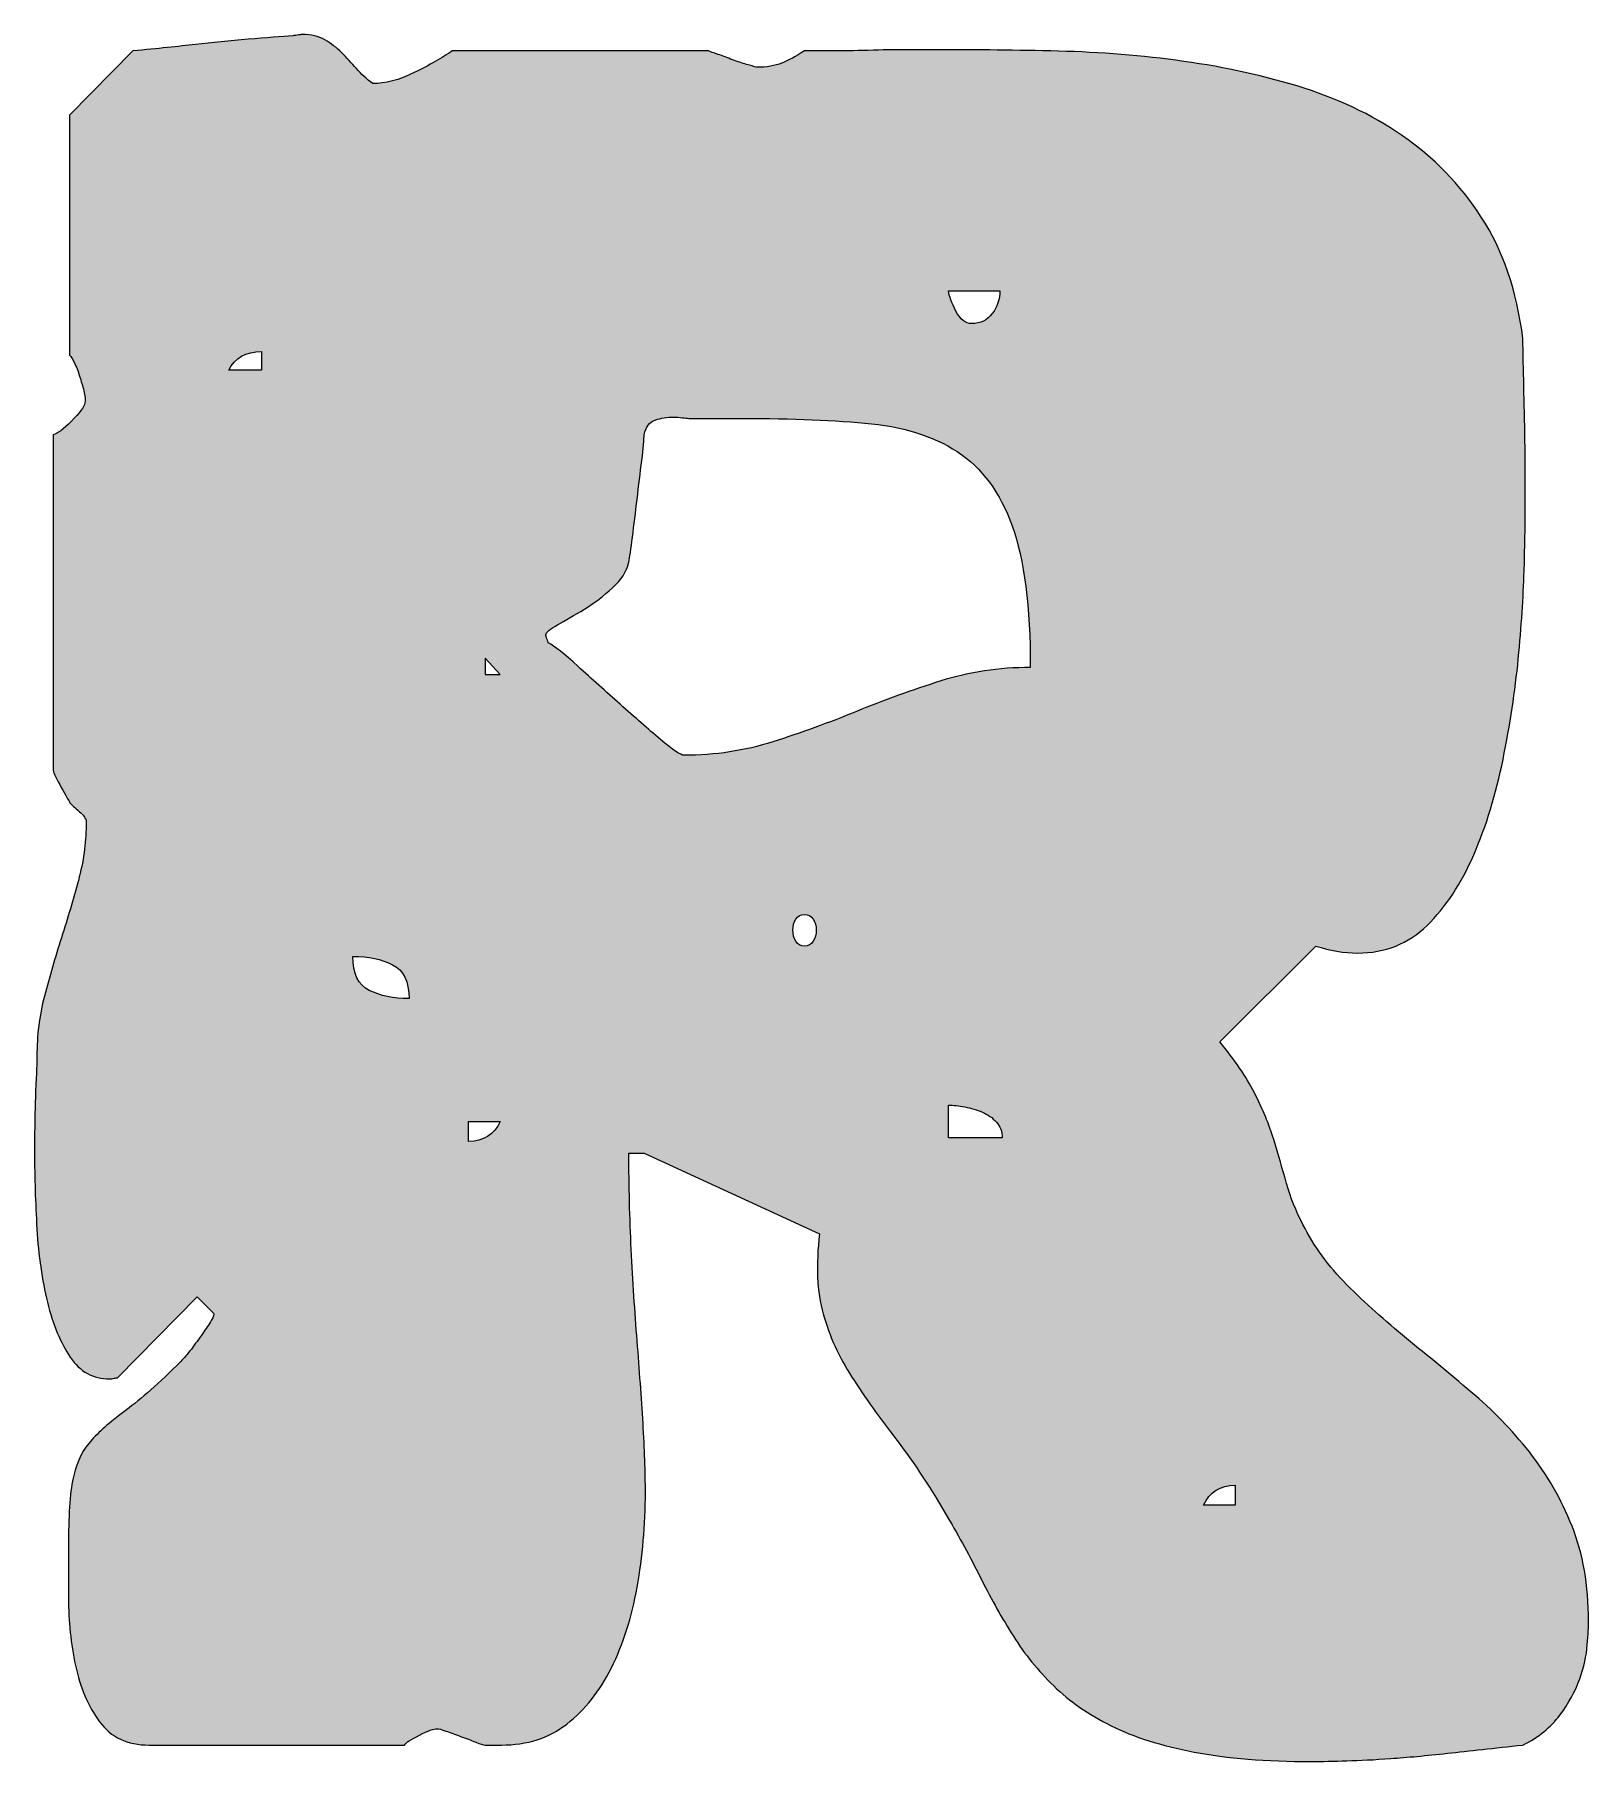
# Model space of a CAD drawing. Header units: inches. Extents: x 158 to 922, y -908 to -172.
# Drawn here: x 393.4 to 506.4, y -510.6 to -384.9 of the extents above; entities that cross this region are included whole.
import ezdxf

# ---------------------------------------------------------------- set-up
doc = ezdxf.new("R2010")
doc.units = ezdxf.units.IN
doc.header["$MEASUREMENT"] = 0
doc.layers.add('Layer 1', color=7, linetype='Continuous')

# ---------------------------------------------------------------- blocks, each defined once
blk = doc.blocks.new('block 4')
at = {"layer": 'Layer 1', "true_color": 0x2a4f7b}
h = blk.add_hatch(color=167, dxfattribs=at)
h.dxf.hatch_style = 2
edge = h.paths.add_edge_path()
edge.add_spline(control_points=[(393.53, -459.25), (393.53, -457.78), (393.71, -456.33), (394.08, -454.91), (394.45, -453.49), (394.86, -452.07), (395.32, -450.65), (395.77, -449.23), (396.18, -447.84), (396.55, -446.48), (396.92, -445.12), (397.11, -443.78), (397.11, -442.48), (397.11, -442.42), (397.11, -442.32), (397.11, -442.18), (397.11, -442.04), (397.08, -441.97), (397.02, -441.97), (397.02, -441.85), (396.85, -441.66), (396.51, -441.37), (396.17, -441.09), (395.97, -440.89), (395.91, -440.77), (395.74, -440.49), (395.5, -440.07), (395.19, -439.5), (394.88, -438.93), (394.72, -438.59), (394.72, -438.48), (394.72, -438.48), (394.72, -414.04), (394.72, -414.04), (395.01, -413.98), (395.45, -413.65), (396.04, -413.06), (396.64, -412.46), (396.96, -412.02), (397.02, -411.74), (397.08, -411.57), (397.06, -411.31), (396.98, -410.97), (396.89, -410.63), (396.79, -410.28), (396.68, -409.91), (396.57, -409.54), (396.44, -409.2), (396.3, -408.89), (396.15, -408.58), (396.03, -408.36), (395.91, -408.25), (395.91, -408.25), (395.91, -390.79), (395.91, -390.79), (395.91, -390.79), (400.51, -386.11), (400.51, -386.11), (402.33, -385.94), (403.85, -385.78), (405.07, -385.64), (406.29, -385.5), (407.56, -385.37), (408.9, -385.26), (410.23, -385.15), (411.33, -385.06), (412.18, -385), (412.23, -385), (412.33, -384.99), (412.48, -384.96), (412.62, -384.93), (412.74, -384.92), (412.86, -384.92), (413.48, -384.92), (414.02, -385.05), (414.48, -385.3), (414.93, -385.56), (415.34, -385.87), (415.71, -386.24), (416.08, -386.61), (416.43, -386.99), (416.78, -387.39), (417.12, -387.78), (417.51, -388.15), (417.97, -388.49), (418.87, -388.49), (419.88, -388.23), (420.99, -387.68), (422.1, -387.15), (423.02, -386.62), (423.76, -386.11), (423.76, -386.11), (442.4, -386.11), (442.4, -386.11), (442.52, -386.17), (442.75, -386.25), (443.09, -386.36), (443.43, -386.48), (443.78, -386.61), (444.15, -386.75), (444.52, -386.89), (444.86, -387), (445.17, -387.09), (445.48, -387.17), (445.73, -387.25), (445.9, -387.3), (446.63, -387.3), (447.24, -387.2), (447.73, -387), (448.21, -386.81), (448.76, -386.51), (449.39, -386.11), (449.73, -386.11), (450.34, -386.11), (451.22, -386.11), (452.1, -386.11), (453.03, -386.1), (454.03, -386.07), (455.02, -386.04), (455.96, -386.02), (456.84, -386.02), (457.72, -386.02), (458.33, -386.02), (458.67, -386.02), (461.39, -386.02), (464.27, -386.05), (467.31, -386.11), (470.35, -386.17), (473.38, -386.39), (476.42, -386.79), (479.46, -387.19), (482.39, -387.81), (485.23, -388.66), (488.07, -389.52), (490.63, -390.72), (492.9, -392.28), (495.17, -393.85), (497.08, -395.82), (498.64, -398.2), (500.21, -400.58), (501.21, -403.54), (501.67, -407.06), (501.67, -407.57), (501.68, -408.42), (501.71, -409.61), (501.74, -410.8), (501.77, -412.08), (501.8, -413.44), (501.82, -414.8), (501.84, -416.1), (501.84, -417.32), (501.84, -418.54), (501.84, -419.37), (501.84, -419.83), (501.84, -420.68), (501.81, -422.06), (501.75, -423.96), (501.7, -425.86), (501.55, -427.99), (501.33, -430.34), (501.1, -432.7), (500.73, -435.14), (500.22, -437.67), (499.71, -440.19), (499, -442.51), (498.09, -444.61), (497.18, -446.71), (496.05, -448.42), (494.69, -449.76), (493.32, -451.09), (491.65, -451.76), (489.66, -451.76), (488.64, -451.76), (487.62, -451.59), (486.6, -451.25), (486.6, -451.25), (479.61, -458.23), (479.61, -458.23), (480.69, -459.54), (481.53, -460.77), (482.13, -461.93), (482.72, -463.1), (483.19, -464.23), (483.53, -465.34), (483.87, -466.45), (484.18, -467.51), (484.47, -468.53), (484.75, -469.55), (485.15, -470.55), (485.66, -471.51), (486.45, -473.1), (487.52, -474.57), (488.85, -475.9), (490.19, -477.23), (491.63, -478.54), (493.2, -479.81), (494.76, -481.09), (496.32, -482.38), (497.88, -483.69), (499.44, -485), (500.86, -486.46), (502.14, -488.07), (503.41, -489.69), (504.45, -491.49), (505.24, -493.48), (506.04, -495.47), (506.44, -497.77), (506.44, -500.38), (506.44, -500.78), (506.41, -501.36), (506.35, -502.12), (506.29, -502.89), (506.11, -503.71), (505.8, -504.59), (505.48, -505.47), (505, -506.35), (504.35, -507.23), (503.7, -508.11), (502.8, -508.84), (501.67, -509.4), (499.57, -509.63), (497.74, -509.83), (496.18, -510), (494.61, -510.17), (493.24, -510.3), (492.05, -510.38), (490.85, -510.47), (489.79, -510.52), (488.85, -510.55), (487.92, -510.58), (487.05, -510.6), (486.26, -510.6), (482.96, -510.6), (480.13, -510.37), (477.74, -509.91), (475.36, -509.46), (473.34, -508.82), (471.7, -508), (470.05, -507.18), (468.66, -506.21), (467.52, -505.1), (466.39, -504), (465.41, -502.79), (464.59, -501.48), (463.76, -500.18), (463, -498.82), (462.29, -497.4), (461.58, -495.98), (460.8, -494.53), (459.95, -493.06), (458.64, -490.79), (457.36, -488.84), (456.11, -487.22), (454.86, -485.6), (453.77, -484.07), (452.84, -482.62), (451.9, -481.18), (451.2, -479.64), (450.75, -478.03), (450.29, -476.41), (450.21, -474.47), (450.49, -472.19), (450.49, -472.19), (437.72, -466.32), (437.72, -466.32), (437.72, -466.32), (436.61, -466.32), (436.61, -466.32), (436.61, -468.7), (436.67, -471.04), (436.78, -473.34), (436.9, -475.64), (437.04, -477.86), (437.21, -479.99), (437.38, -482.11), (437.52, -484.11), (437.64, -485.99), (437.75, -487.86), (437.81, -489.54), (437.81, -491.01), (437.81, -493.4), (437.61, -495.69), (437.21, -497.91), (436.81, -500.12), (436.19, -502.08), (435.34, -503.78), (434.49, -505.49), (433.41, -506.85), (432.1, -507.87), (430.79, -508.89), (429.21, -509.4), (427.33, -509.4), (427.33, -509.4), (426.14, -509.4), (426.14, -509.4), (426.03, -509.4), (425.8, -509.33), (425.46, -509.19), (425.12, -509.05), (424.75, -508.91), (424.35, -508.77), (423.96, -508.62), (423.6, -508.49), (423.29, -508.38), (422.98, -508.27), (422.76, -508.21), (422.65, -508.21), (422.42, -508.21), (422, -508.37), (421.37, -508.68), (420.75, -508.99), (420.38, -509.23), (420.27, -509.4), (420.27, -509.4), (401.7, -509.4), (401.7, -509.4), (400.11, -509.4), (398.91, -508.84), (398.09, -507.7), (397.26, -506.57), (396.68, -505.2), (396.34, -503.61), (396, -502.03), (395.83, -500.39), (395.83, -498.72), (395.83, -497.04), (395.83, -495.67), (395.83, -494.59), (395.83, -492.43), (395.96, -490.83), (396.21, -489.78), (396.47, -488.73), (396.91, -487.86), (397.53, -487.18), (398.16, -486.5), (398.99, -485.78), (400.04, -485.01), (401.09, -484.24), (402.41, -483.07), (404, -481.48), (404.23, -481.25), (404.48, -480.95), (404.77, -480.58), (405.05, -480.21), (405.32, -479.84), (405.58, -479.47), (405.83, -479.11), (406.05, -478.78), (406.22, -478.5), (406.39, -478.21), (406.44, -478.04), (406.39, -477.98), (406.39, -477.98), (405.2, -476.79), (405.2, -476.79), (405.2, -476.79), (399.4, -482.67), (399.4, -482.67), (399.35, -482.67), (399.26, -482.68), (399.15, -482.71), (399.03, -482.74), (398.92, -482.75), (398.81, -482.75), (397.62, -482.75), (396.67, -482.23), (395.96, -481.18), (395.25, -480.13), (394.69, -478.79), (394.3, -477.18), (393.9, -475.56), (393.64, -473.78), (393.53, -471.85), (393.42, -469.92), (393.36, -468.09), (393.36, -466.36), (393.36, -464.63), (393.39, -463.11), (393.44, -461.81), (393.5, -460.5), (393.53, -459.65), (393.53, -459.25)], knot_values=[0, 0, 0, 0, 1, 1, 1, 2, 2, 2, 3, 3, 3, 4, 4, 4, 5, 5, 5, 6, 6, 6, 7, 7, 7, 8, 8, 8, 9, 9, 9, 10, 10, 10, 11, 11, 11, 12, 12, 12, 13, 13, 13, 14, 14, 14, 15, 15, 15, 16, 16, 16, 17, 17, 17, 18, 18, 18, 19, 19, 19, 20, 20, 20, 21, 21, 21, 22, 22, 22, 23, 23, 23, 24, 24, 24, 25, 25, 25, 26, 26, 26, 27, 27, 27, 28, 28, 28, 29, 29, 29, 30, 30, 30, 31, 31, 31, 32, 32, 32, 33, 33, 33, 34, 34, 34, 35, 35, 35, 36, 36, 36, 37, 37, 37, 38, 38, 38, 39, 39, 39, 40, 40, 40, 41, 41, 41, 42, 42, 42, 43, 43, 43, 44, 44, 44, 45, 45, 45, 46, 46, 46, 47, 47, 47, 48, 48, 48, 49, 49, 49, 50, 50, 50, 51, 51, 51, 52, 52, 52, 53, 53, 53, 54, 54, 54, 55, 55, 55, 56, 56, 56, 57, 57, 57, 58, 58, 58, 59, 59, 59, 60, 60, 60, 61, 61, 61, 62, 62, 62, 63, 63, 63, 64, 64, 64, 65, 65, 65, 66, 66, 66, 67, 67, 67, 68, 68, 68, 69, 69, 69, 70, 70, 70, 71, 71, 71, 72, 72, 72, 73, 73, 73, 74, 74, 74, 75, 75, 75, 76, 76, 76, 77, 77, 77, 78, 78, 78, 79, 79, 79, 80, 80, 80, 81, 81, 81, 82, 82, 82, 83, 83, 83, 84, 84, 84, 85, 85, 85, 86, 86, 86, 87, 87, 87, 88, 88, 88, 89, 89, 89, 90, 90, 90, 91, 91, 91, 92, 92, 92, 93, 93, 93, 94, 94, 94, 95, 95, 95, 96, 96, 96, 97, 97, 97, 98, 98, 98, 99, 99, 99, 100, 100, 100, 101, 101, 101, 102, 102, 102, 103, 103, 103, 104, 104, 104, 105, 105, 105, 106, 106, 106, 107, 107, 107, 108, 108, 108, 109, 109, 109, 110, 110, 110, 111, 111, 111, 112, 112, 112, 113, 113, 113, 114, 114, 114, 115, 115, 115, 116, 116, 116, 117, 117, 117, 118, 118, 118, 119, 119, 119, 120, 120, 120, 121, 121, 121, 122, 122, 122, 123, 123, 123, 124, 124, 124, 125, 125, 125, 126, 126, 126, 127, 127, 127, 127], degree=3, periodic=1)
edge = h.paths.add_edge_path()
edge.add_spline(control_points=[(409.88, -407.99), (408.74, -407.99), (407.95, -408.45), (407.49, -409.35), (407.49, -409.35), (409.88, -409.35), (409.88, -409.35), (409.88, -409.35), (409.88, -407.99), (409.88, -407.99)], knot_values=[0, 0, 0, 0, 1, 1, 1, 2, 2, 2, 3, 3, 3, 3], degree=3, periodic=1)
edge = h.paths.add_edge_path()
edge.add_spline(control_points=[(416.52, -452.01), (416.52, -453.26), (416.92, -454.09), (417.71, -454.48), (418.51, -454.88), (419.47, -455.08), (420.61, -455.08), (420.61, -453.83), (420.21, -453.01), (419.41, -452.61), (418.62, -452.21), (417.65, -452.01), (416.52, -452.01)], knot_values=[0, 0, 0, 0, 1, 1, 1, 2, 2, 2, 3, 3, 3, 4, 4, 4, 4], degree=3, periodic=1)
edge = h.paths.add_edge_path()
edge.add_spline(control_points=[(424.95, -464.02), (424.95, -464.02), (424.95, -465.47), (424.95, -465.47), (426.03, -465.47), (426.79, -464.99), (427.25, -464.02), (427.25, -464.02), (424.95, -464.02), (424.95, -464.02)], knot_values=[0, 0, 0, 0, 1, 1, 1, 2, 2, 2, 3, 3, 3, 3], degree=3, periodic=1)
h.paths.add_polyline_path([(427.25, -431.49), (426.14, -430.3), (426.14, -431.49)])
edge = h.paths.add_edge_path()
edge.add_spline(control_points=[(436.61, -423.32), (436.44, -424), (436.05, -424.63), (435.42, -425.19), (434.8, -425.76), (434.12, -426.27), (433.38, -426.73), (432.64, -427.18), (431.99, -427.56), (431.42, -427.87), (430.85, -428.19), (430.57, -428.43), (430.57, -428.6), (430.57, -428.66), (430.6, -428.76), (430.65, -428.9), (430.71, -429.04), (430.74, -429.14), (430.74, -429.19), (431.19, -429.42), (431.92, -429.99), (432.91, -430.9), (433.9, -431.81), (434.92, -432.73), (435.98, -433.66), (437.03, -434.6), (438, -435.45), (438.91, -436.22), (439.82, -436.99), (440.39, -437.37), (440.62, -437.37), (442.89, -437.37), (445.04, -437.04), (447.09, -436.39), (449.13, -435.74), (451.16, -435), (453.18, -434.18), (455.19, -433.35), (457.23, -432.62), (459.31, -431.96), (461.38, -431.31), (463.55, -430.98), (465.82, -430.98), (465.82, -426.55), (465.38, -423.12), (464.5, -420.68), (463.62, -418.24), (462.29, -416.44), (460.5, -415.27), (458.71, -414.11), (456.47, -413.41), (453.77, -413.19), (451.07, -412.96), (447.88, -412.85), (444.19, -412.85), (444.19, -412.85), (440.96, -412.85), (440.96, -412.85), (440.84, -412.85), (440.69, -412.83), (440.49, -412.8), (440.29, -412.78), (440.08, -412.76), (439.85, -412.76), (439.39, -412.76), (438.96, -412.83), (438.53, -412.97), (438.1, -413.12), (437.83, -413.47), (437.72, -414.04), (437.72, -414.38), (437.66, -415), (437.55, -415.91), (437.44, -416.82), (437.32, -417.76), (437.21, -418.72), (437.1, -419.69), (436.98, -420.61), (436.87, -421.49), (436.76, -422.37), (436.67, -422.98), (436.61, -423.32)], knot_values=[0, 0, 0, 0, 1, 1, 1, 2, 2, 2, 3, 3, 3, 4, 4, 4, 5, 5, 5, 6, 6, 6, 7, 7, 7, 8, 8, 8, 9, 9, 9, 10, 10, 10, 11, 11, 11, 12, 12, 12, 13, 13, 13, 14, 14, 14, 15, 15, 15, 16, 16, 16, 17, 17, 17, 18, 18, 18, 19, 19, 19, 20, 20, 20, 21, 21, 21, 22, 22, 22, 23, 23, 23, 24, 24, 24, 25, 25, 25, 26, 26, 26, 27, 27, 27, 27], degree=3, periodic=1)
edge = h.paths.add_edge_path()
edge.add_spline(control_points=[(449.39, -448.95), (449.1, -448.95), (448.89, -449.06), (448.75, -449.29), (448.61, -449.52), (448.54, -449.79), (448.54, -450.1), (448.54, -450.41), (448.61, -450.68), (448.75, -450.91), (448.89, -451.13), (449.1, -451.25), (449.39, -451.25), (449.67, -451.25), (449.88, -451.13), (450.03, -450.91), (450.17, -450.68), (450.24, -450.41), (450.24, -450.1), (450.24, -449.79), (450.17, -449.52), (450.03, -449.29), (449.88, -449.06), (449.67, -448.95), (449.39, -448.95)], knot_values=[0, 0, 0, 0, 1, 1, 1, 2, 2, 2, 3, 3, 3, 4, 4, 4, 5, 5, 5, 6, 6, 6, 7, 7, 7, 8, 8, 8, 8], degree=3, periodic=1)
edge = h.paths.add_edge_path()
edge.add_spline(control_points=[(459.86, -403.56), (459.92, -403.96), (460.1, -404.46), (460.41, -405.05), (460.72, -405.65), (461.11, -405.95), (461.56, -405.95), (462.19, -405.95), (462.68, -405.71), (463.05, -405.23), (463.42, -404.74), (463.61, -404.19), (463.61, -403.56), (463.61, -403.56), (459.86, -403.56), (459.86, -403.56)], knot_values=[0, 0, 0, 0, 1, 1, 1, 2, 2, 2, 3, 3, 3, 4, 4, 4, 5, 5, 5, 5], degree=3, periodic=1)
edge = h.paths.add_edge_path()
edge.add_spline(control_points=[(463.78, -465.21), (463.78, -464.76), (463.63, -464.38), (463.35, -464.06), (463.07, -463.75), (462.73, -463.51), (462.33, -463.34), (461.93, -463.17), (461.51, -463.04), (461.05, -462.96), (460.6, -462.87), (460.2, -462.83), (459.86, -462.83), (459.86, -462.83), (459.86, -465.21), (459.86, -465.21), (459.86, -465.21), (463.78, -465.21), (463.78, -465.21)], knot_values=[0, 0, 0, 0, 1, 1, 1, 2, 2, 2, 3, 3, 3, 4, 4, 4, 5, 5, 5, 6, 6, 6, 6], degree=3, periodic=1)
edge = h.paths.add_edge_path()
edge.add_spline(control_points=[(480.72, -490.5), (479.64, -490.5), (478.88, -490.98), (478.42, -491.95), (478.42, -491.95), (480.72, -491.95), (480.72, -491.95), (480.72, -491.95), (480.72, -490.5), (480.72, -490.5)], knot_values=[0, 0, 0, 0, 1, 1, 1, 2, 2, 2, 3, 3, 3, 3], degree=3, periodic=1)
at = {"layer": 'Layer 1', "lineweight": 0}
blk.add_lwpolyline([(427.25, -431.49), (426.14, -430.3), (426.14, -431.49), (427.25, -431.49)], dxfattribs=at)
for points, knots in [([(393.53, -459.25), (393.53, -457.78), (393.71, -456.33), (394.08, -454.91), (394.45, -453.49), (394.86, -452.07), (395.32, -450.65), (395.77, -449.23), (396.18, -447.84), (396.55, -446.48), (396.92, -445.12), (397.11, -443.78), (397.11, -442.48), (397.11, -442.42), (397.11, -442.32), (397.11, -442.18), (397.11, -442.04), (397.08, -441.97), (397.02, -441.97), (397.02, -441.85), (396.85, -441.66), (396.51, -441.37), (396.17, -441.09), (395.97, -440.89), (395.91, -440.77), (395.74, -440.49), (395.5, -440.07), (395.19, -439.5), (394.88, -438.93), (394.72, -438.59), (394.72, -438.48), (394.72, -438.48), (394.72, -414.04), (394.72, -414.04), (395.01, -413.98), (395.45, -413.65), (396.04, -413.06), (396.64, -412.46), (396.96, -412.02), (397.02, -411.74), (397.08, -411.57), (397.06, -411.31), (396.98, -410.97), (396.89, -410.63), (396.79, -410.28), (396.68, -409.91), (396.57, -409.54), (396.44, -409.2), (396.3, -408.89), (396.15, -408.58), (396.03, -408.36), (395.91, -408.25), (395.91, -408.25), (395.91, -390.79), (395.91, -390.79), (395.91, -390.79), (400.51, -386.11), (400.51, -386.11), (402.33, -385.94), (403.85, -385.78), (405.07, -385.64), (406.29, -385.5), (407.56, -385.37), (408.9, -385.26), (410.23, -385.15), (411.33, -385.06), (412.18, -385), (412.23, -385), (412.33, -384.99), (412.48, -384.96), (412.62, -384.93), (412.74, -384.92), (412.86, -384.92), (413.48, -384.92), (414.02, -385.05), (414.48, -385.3), (414.93, -385.56), (415.34, -385.87), (415.71, -386.24), (416.08, -386.61), (416.43, -386.99), (416.78, -387.39), (417.12, -387.78), (417.51, -388.15), (417.97, -388.49), (418.87, -388.49), (419.88, -388.23), (420.99, -387.68), (422.1, -387.15), (423.02, -386.62), (423.76, -386.11), (423.76, -386.11), (442.4, -386.11), (442.4, -386.11), (442.52, -386.17), (442.75, -386.25), (443.09, -386.36), (443.43, -386.48), (443.78, -386.61), (444.15, -386.75), (444.52, -386.89), (444.86, -387), (445.17, -387.09), (445.48, -387.17), (445.73, -387.25), (445.9, -387.3), (446.63, -387.3), (447.24, -387.2), (447.73, -387), (448.21, -386.81), (448.76, -386.51), (449.39, -386.11), (449.73, -386.11), (450.34, -386.11), (451.22, -386.11), (452.1, -386.11), (453.03, -386.1), (454.03, -386.07), (455.02, -386.04), (455.96, -386.02), (456.84, -386.02), (457.72, -386.02), (458.33, -386.02), (458.67, -386.02), (461.39, -386.02), (464.27, -386.05), (467.31, -386.11), (470.35, -386.17), (473.38, -386.39), (476.42, -386.79), (479.46, -387.19), (482.39, -387.81), (485.23, -388.66), (488.07, -389.52), (490.63, -390.72), (492.9, -392.28), (495.17, -393.85), (497.08, -395.82), (498.64, -398.2), (500.21, -400.58), (501.21, -403.54), (501.67, -407.06), (501.67, -407.57), (501.68, -408.42), (501.71, -409.61), (501.74, -410.8), (501.77, -412.08), (501.8, -413.44), (501.82, -414.8), (501.84, -416.1), (501.84, -417.32), (501.84, -418.54), (501.84, -419.37), (501.84, -419.83), (501.84, -420.68), (501.81, -422.06), (501.75, -423.96), (501.7, -425.86), (501.55, -427.99), (501.33, -430.34), (501.1, -432.7), (500.73, -435.14), (500.22, -437.67), (499.71, -440.19), (499, -442.51), (498.09, -444.61), (497.18, -446.71), (496.05, -448.42), (494.69, -449.76), (493.32, -451.09), (491.65, -451.76), (489.66, -451.76), (488.64, -451.76), (487.62, -451.59), (486.6, -451.25), (486.6, -451.25), (479.61, -458.23), (479.61, -458.23), (480.69, -459.54), (481.53, -460.77), (482.13, -461.93), (482.72, -463.1), (483.19, -464.23), (483.53, -465.34), (483.87, -466.45), (484.18, -467.51), (484.47, -468.53), (484.75, -469.55), (485.15, -470.55), (485.66, -471.51), (486.45, -473.1), (487.52, -474.57), (488.85, -475.9), (490.19, -477.23), (491.63, -478.54), (493.2, -479.81), (494.76, -481.09), (496.32, -482.38), (497.88, -483.69), (499.44, -485), (500.86, -486.46), (502.14, -488.07), (503.41, -489.69), (504.45, -491.49), (505.24, -493.48), (506.04, -495.47), (506.44, -497.77), (506.44, -500.38), (506.44, -500.78), (506.41, -501.36), (506.35, -502.12), (506.29, -502.89), (506.11, -503.71), (505.8, -504.59), (505.48, -505.47), (505, -506.35), (504.35, -507.23), (503.7, -508.11), (502.8, -508.84), (501.67, -509.4), (499.57, -509.63), (497.74, -509.83), (496.18, -510), (494.61, -510.17), (493.24, -510.3), (492.05, -510.38), (490.85, -510.47), (489.79, -510.52), (488.85, -510.55), (487.92, -510.58), (487.05, -510.6), (486.26, -510.6), (482.96, -510.6), (480.13, -510.37), (477.74, -509.91), (475.36, -509.46), (473.34, -508.82), (471.7, -508), (470.05, -507.18), (468.66, -506.21), (467.52, -505.1), (466.39, -504), (465.41, -502.79), (464.59, -501.48), (463.76, -500.18), (463, -498.82), (462.29, -497.4), (461.58, -495.98), (460.8, -494.53), (459.95, -493.06), (458.64, -490.79), (457.36, -488.84), (456.11, -487.22), (454.86, -485.6), (453.77, -484.07), (452.84, -482.62), (451.9, -481.18), (451.2, -479.64), (450.75, -478.03), (450.29, -476.41), (450.21, -474.47), (450.49, -472.19), (450.49, -472.19), (437.72, -466.32), (437.72, -466.32), (437.72, -466.32), (436.61, -466.32), (436.61, -466.32), (436.61, -468.7), (436.67, -471.04), (436.78, -473.34), (436.9, -475.64), (437.04, -477.86), (437.21, -479.99), (437.38, -482.11), (437.52, -484.11), (437.64, -485.99), (437.75, -487.86), (437.81, -489.54), (437.81, -491.01), (437.81, -493.4), (437.61, -495.69), (437.21, -497.91), (436.81, -500.12), (436.19, -502.08), (435.34, -503.78), (434.49, -505.49), (433.41, -506.85), (432.1, -507.87), (430.79, -508.89), (429.21, -509.4), (427.33, -509.4), (427.33, -509.4), (426.14, -509.4), (426.14, -509.4), (426.03, -509.4), (425.8, -509.33), (425.46, -509.19), (425.12, -509.05), (424.75, -508.91), (424.35, -508.77), (423.96, -508.62), (423.6, -508.49), (423.29, -508.38), (422.98, -508.27), (422.76, -508.21), (422.65, -508.21), (422.42, -508.21), (422, -508.37), (421.37, -508.68), (420.75, -508.99), (420.38, -509.23), (420.27, -509.4), (420.27, -509.4), (401.7, -509.4), (401.7, -509.4), (400.11, -509.4), (398.91, -508.84), (398.09, -507.7), (397.26, -506.57), (396.68, -505.2), (396.34, -503.61), (396, -502.03), (395.83, -500.39), (395.83, -498.72), (395.83, -497.04), (395.83, -495.67), (395.83, -494.59), (395.83, -492.43), (395.96, -490.83), (396.21, -489.78), (396.47, -488.73), (396.91, -487.86), (397.53, -487.18), (398.16, -486.5), (398.99, -485.78), (400.04, -485.01), (401.09, -484.24), (402.41, -483.07), (404, -481.48), (404.23, -481.25), (404.48, -480.95), (404.77, -480.58), (405.05, -480.21), (405.32, -479.84), (405.58, -479.47), (405.83, -479.11), (406.05, -478.78), (406.22, -478.5), (406.39, -478.21), (406.44, -478.04), (406.39, -477.98), (406.39, -477.98), (405.2, -476.79), (405.2, -476.79), (405.2, -476.79), (399.4, -482.67), (399.4, -482.67), (399.35, -482.67), (399.26, -482.68), (399.15, -482.71), (399.03, -482.74), (398.92, -482.75), (398.81, -482.75), (397.62, -482.75), (396.67, -482.23), (395.96, -481.18), (395.25, -480.13), (394.69, -478.79), (394.3, -477.18), (393.9, -475.56), (393.64, -473.78), (393.53, -471.85), (393.42, -469.92), (393.36, -468.09), (393.36, -466.36), (393.36, -464.63), (393.39, -463.11), (393.44, -461.81), (393.5, -460.5), (393.53, -459.65), (393.53, -459.25)], [0, 0, 0, 0, 1, 1, 1, 2, 2, 2, 3, 3, 3, 4, 4, 4, 5, 5, 5, 6, 6, 6, 7, 7, 7, 8, 8, 8, 9, 9, 9, 10, 10, 10, 11, 11, 11, 12, 12, 12, 13, 13, 13, 14, 14, 14, 15, 15, 15, 16, 16, 16, 17, 17, 17, 18, 18, 18, 19, 19, 19, 20, 20, 20, 21, 21, 21, 22, 22, 22, 23, 23, 23, 24, 24, 24, 25, 25, 25, 26, 26, 26, 27, 27, 27, 28, 28, 28, 29, 29, 29, 30, 30, 30, 31, 31, 31, 32, 32, 32, 33, 33, 33, 34, 34, 34, 35, 35, 35, 36, 36, 36, 37, 37, 37, 38, 38, 38, 39, 39, 39, 40, 40, 40, 41, 41, 41, 42, 42, 42, 43, 43, 43, 44, 44, 44, 45, 45, 45, 46, 46, 46, 47, 47, 47, 48, 48, 48, 49, 49, 49, 50, 50, 50, 51, 51, 51, 52, 52, 52, 53, 53, 53, 54, 54, 54, 55, 55, 55, 56, 56, 56, 57, 57, 57, 58, 58, 58, 59, 59, 59, 60, 60, 60, 61, 61, 61, 62, 62, 62, 63, 63, 63, 64, 64, 64, 65, 65, 65, 66, 66, 66, 67, 67, 67, 68, 68, 68, 69, 69, 69, 70, 70, 70, 71, 71, 71, 72, 72, 72, 73, 73, 73, 74, 74, 74, 75, 75, 75, 76, 76, 76, 77, 77, 77, 78, 78, 78, 79, 79, 79, 80, 80, 80, 81, 81, 81, 82, 82, 82, 83, 83, 83, 84, 84, 84, 85, 85, 85, 86, 86, 86, 87, 87, 87, 88, 88, 88, 89, 89, 89, 90, 90, 90, 91, 91, 91, 92, 92, 92, 93, 93, 93, 94, 94, 94, 95, 95, 95, 96, 96, 96, 97, 97, 97, 98, 98, 98, 99, 99, 99, 100, 100, 100, 101, 101, 101, 102, 102, 102, 103, 103, 103, 104, 104, 104, 105, 105, 105, 106, 106, 106, 107, 107, 107, 108, 108, 108, 109, 109, 109, 110, 110, 110, 111, 111, 111, 112, 112, 112, 113, 113, 113, 114, 114, 114, 115, 115, 115, 116, 116, 116, 117, 117, 117, 118, 118, 118, 119, 119, 119, 120, 120, 120, 121, 121, 121, 122, 122, 122, 123, 123, 123, 124, 124, 124, 125, 125, 125, 126, 126, 126, 127, 127, 127, 127]), ([(459.86, -403.56), (459.92, -403.96), (460.1, -404.46), (460.41, -405.05), (460.72, -405.65), (461.11, -405.95), (461.56, -405.95), (462.19, -405.95), (462.68, -405.71), (463.05, -405.23), (463.42, -404.74), (463.61, -404.19), (463.61, -403.56), (463.61, -403.56), (459.86, -403.56), (459.86, -403.56)], [0, 0, 0, 0, 1, 1, 1, 2, 2, 2, 3, 3, 3, 4, 4, 4, 5, 5, 5, 5]), ([(409.88, -407.99), (408.74, -407.99), (407.95, -408.45), (407.49, -409.35), (407.49, -409.35), (409.88, -409.35), (409.88, -409.35), (409.88, -409.35), (409.88, -407.99), (409.88, -407.99)], [0, 0, 0, 0, 1, 1, 1, 2, 2, 2, 3, 3, 3, 3]), ([(436.61, -423.32), (436.44, -424), (436.05, -424.63), (435.42, -425.19), (434.8, -425.76), (434.12, -426.27), (433.38, -426.73), (432.64, -427.18), (431.99, -427.56), (431.42, -427.87), (430.85, -428.19), (430.57, -428.43), (430.57, -428.6), (430.57, -428.66), (430.6, -428.76), (430.65, -428.9), (430.71, -429.04), (430.74, -429.14), (430.74, -429.19), (431.19, -429.42), (431.92, -429.99), (432.91, -430.9), (433.9, -431.81), (434.92, -432.73), (435.98, -433.66), (437.03, -434.6), (438, -435.45), (438.91, -436.22), (439.82, -436.99), (440.39, -437.37), (440.62, -437.37), (442.89, -437.37), (445.04, -437.04), (447.09, -436.39), (449.13, -435.74), (451.16, -435), (453.18, -434.18), (455.19, -433.35), (457.23, -432.62), (459.31, -431.96), (461.38, -431.31), (463.55, -430.98), (465.82, -430.98), (465.82, -426.55), (465.38, -423.12), (464.5, -420.68), (463.62, -418.24), (462.29, -416.44), (460.5, -415.27), (458.71, -414.11), (456.47, -413.41), (453.77, -413.19), (451.07, -412.96), (447.88, -412.85), (444.19, -412.85), (444.19, -412.85), (440.96, -412.85), (440.96, -412.85), (440.84, -412.85), (440.69, -412.83), (440.49, -412.8), (440.29, -412.78), (440.08, -412.76), (439.85, -412.76), (439.39, -412.76), (438.96, -412.83), (438.53, -412.97), (438.1, -413.12), (437.83, -413.47), (437.72, -414.04), (437.72, -414.38), (437.66, -415), (437.55, -415.91), (437.44, -416.82), (437.32, -417.76), (437.21, -418.72), (437.1, -419.69), (436.98, -420.61), (436.87, -421.49), (436.76, -422.37), (436.67, -422.98), (436.61, -423.32)], [0, 0, 0, 0, 1, 1, 1, 2, 2, 2, 3, 3, 3, 4, 4, 4, 5, 5, 5, 6, 6, 6, 7, 7, 7, 8, 8, 8, 9, 9, 9, 10, 10, 10, 11, 11, 11, 12, 12, 12, 13, 13, 13, 14, 14, 14, 15, 15, 15, 16, 16, 16, 17, 17, 17, 18, 18, 18, 19, 19, 19, 20, 20, 20, 21, 21, 21, 22, 22, 22, 23, 23, 23, 24, 24, 24, 25, 25, 25, 26, 26, 26, 27, 27, 27, 27]), ([(449.39, -448.95), (449.1, -448.95), (448.89, -449.06), (448.75, -449.29), (448.61, -449.52), (448.54, -449.79), (448.54, -450.1), (448.54, -450.41), (448.61, -450.68), (448.75, -450.91), (448.89, -451.13), (449.1, -451.25), (449.39, -451.25), (449.67, -451.25), (449.88, -451.13), (450.03, -450.91), (450.17, -450.68), (450.24, -450.41), (450.24, -450.1), (450.24, -449.79), (450.17, -449.52), (450.03, -449.29), (449.88, -449.06), (449.67, -448.95), (449.39, -448.95)], [0, 0, 0, 0, 1, 1, 1, 2, 2, 2, 3, 3, 3, 4, 4, 4, 5, 5, 5, 6, 6, 6, 7, 7, 7, 8, 8, 8, 8]), ([(416.52, -452.01), (416.52, -453.26), (416.92, -454.09), (417.71, -454.48), (418.51, -454.88), (419.47, -455.08), (420.61, -455.08), (420.61, -453.83), (420.21, -453.01), (419.41, -452.61), (418.62, -452.21), (417.65, -452.01), (416.52, -452.01)], [0, 0, 0, 0, 1, 1, 1, 2, 2, 2, 3, 3, 3, 4, 4, 4, 4]), ([(463.78, -465.21), (463.78, -464.76), (463.63, -464.38), (463.35, -464.06), (463.07, -463.75), (462.73, -463.51), (462.33, -463.34), (461.93, -463.17), (461.51, -463.04), (461.05, -462.96), (460.6, -462.87), (460.2, -462.83), (459.86, -462.83), (459.86, -462.83), (459.86, -465.21), (459.86, -465.21), (459.86, -465.21), (463.78, -465.21), (463.78, -465.21)], [0, 0, 0, 0, 1, 1, 1, 2, 2, 2, 3, 3, 3, 4, 4, 4, 5, 5, 5, 6, 6, 6, 6]), ([(424.95, -464.02), (424.95, -464.02), (424.95, -465.47), (424.95, -465.47), (426.03, -465.47), (426.79, -464.99), (427.25, -464.02), (427.25, -464.02), (424.95, -464.02), (424.95, -464.02)], [0, 0, 0, 0, 1, 1, 1, 2, 2, 2, 3, 3, 3, 3]), ([(480.72, -490.5), (479.64, -490.5), (478.88, -490.98), (478.42, -491.95), (478.42, -491.95), (480.72, -491.95), (480.72, -491.95), (480.72, -491.95), (480.72, -490.5), (480.72, -490.5)], [0, 0, 0, 0, 1, 1, 1, 2, 2, 2, 3, 3, 3, 3])]:
    blk.add_open_spline(points, degree=3, knots=knots, dxfattribs=at)
blk = doc.blocks.new('block 2')
at = {"layer": 'Layer 1'}
blk.add_blockref('block 4', (0, 0), dxfattribs=at)

msp = doc.modelspace()

# ---------------------------------------------------------------- block references
at = {"layer": 'Layer 1'}
msp.add_blockref('block 2', (0, 0), dxfattribs=at)

doc.saveas('drawing.dxf')
